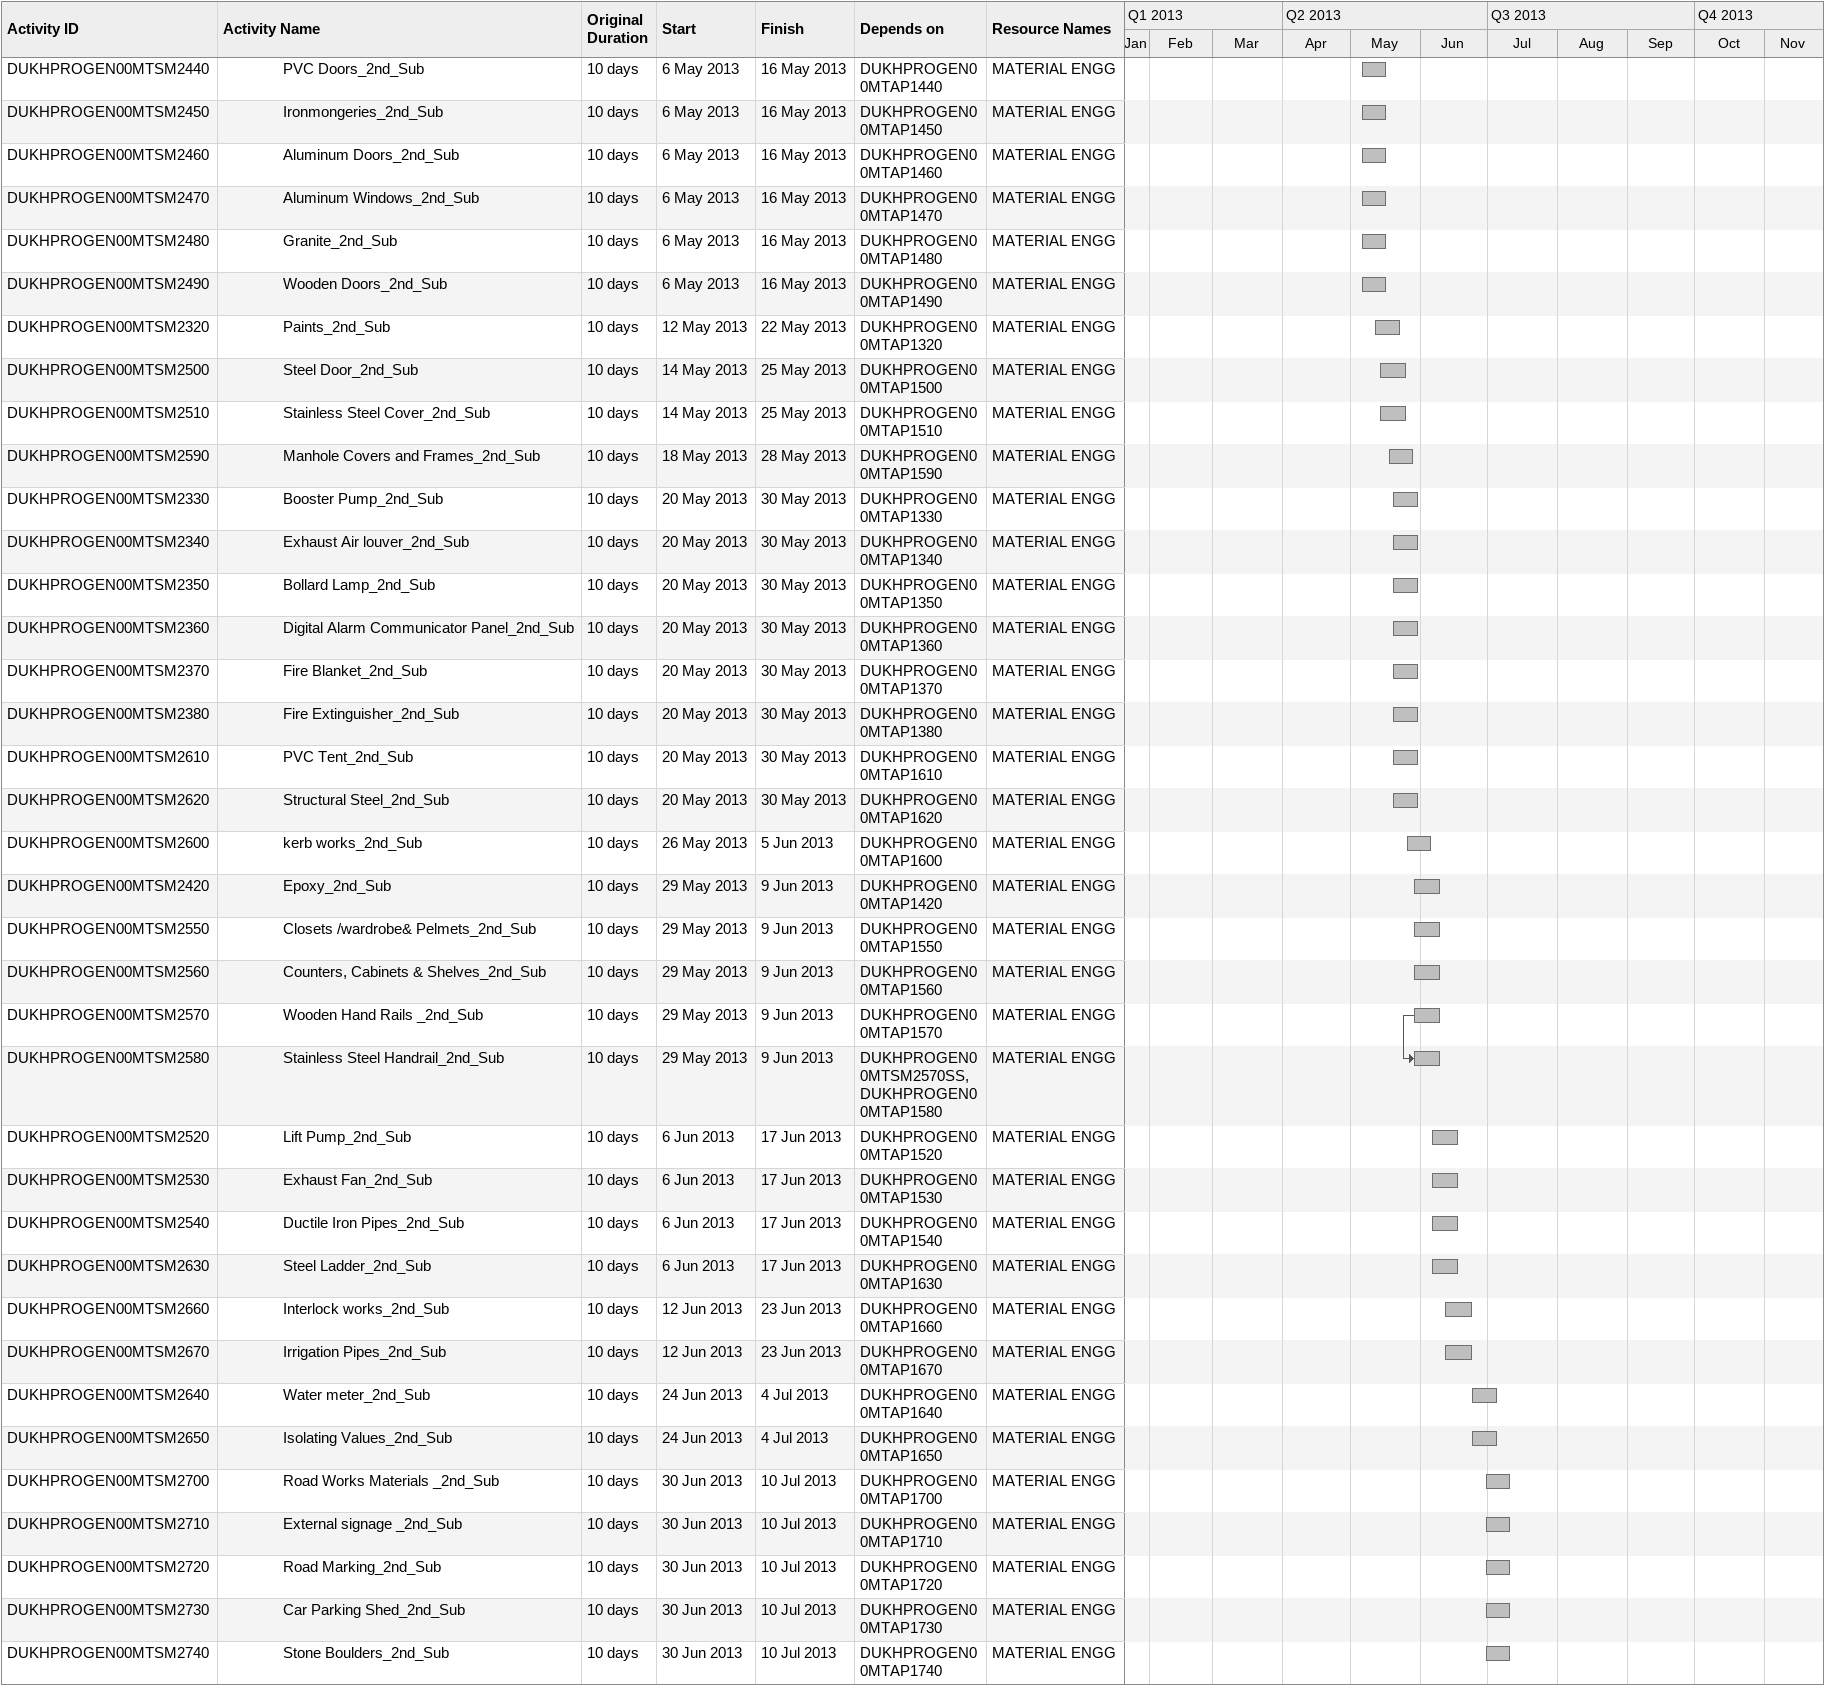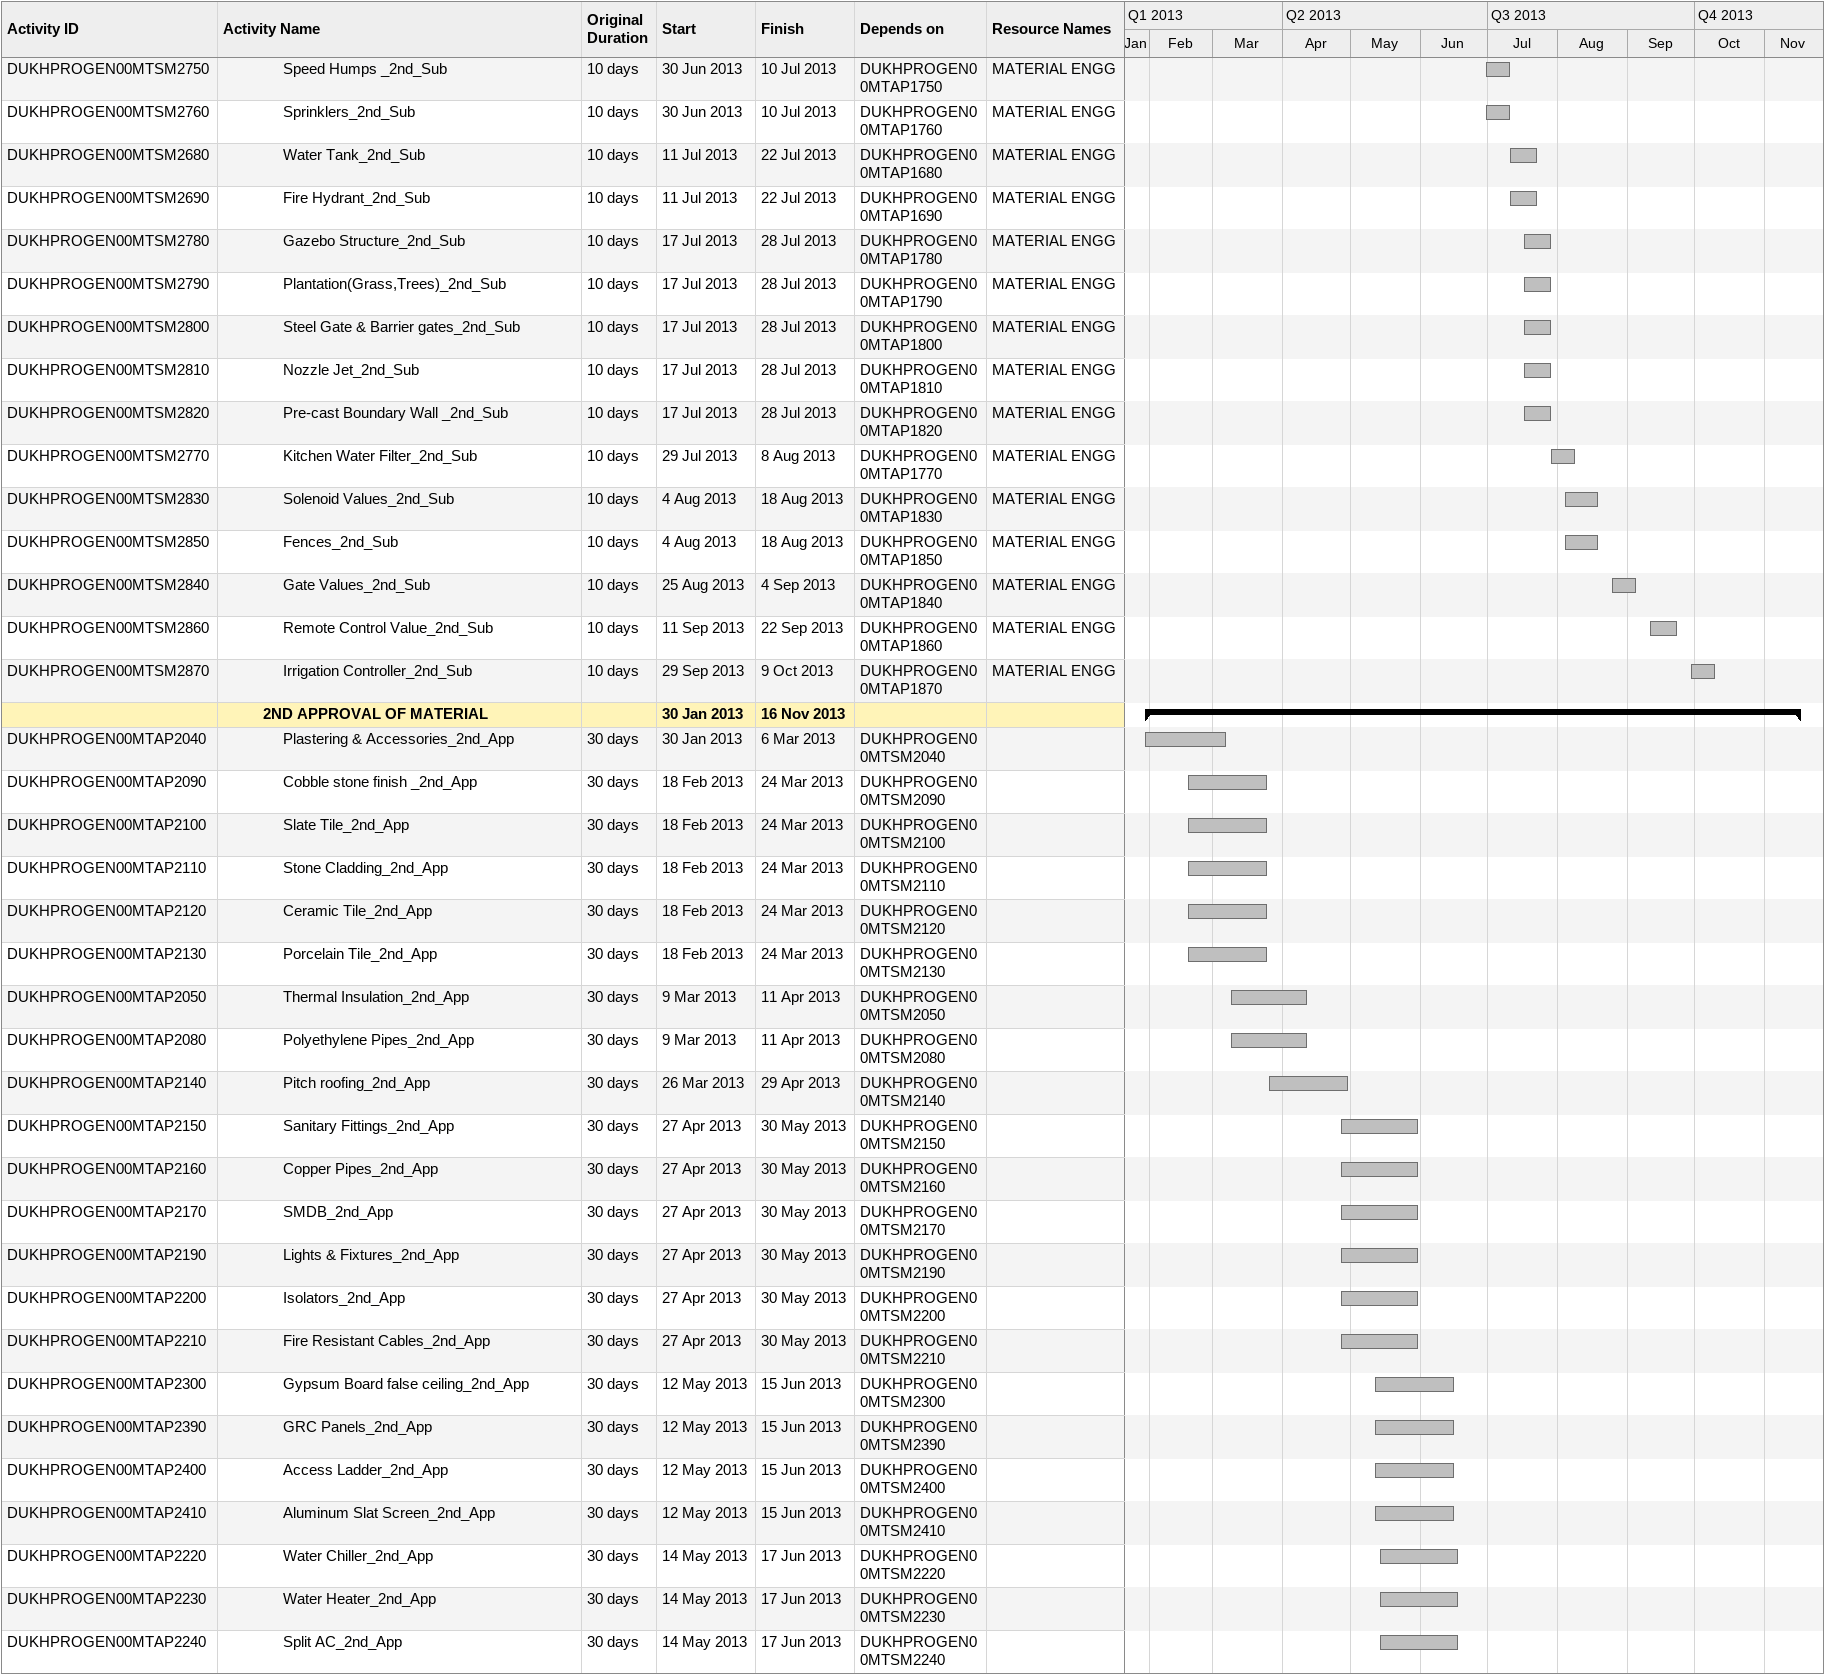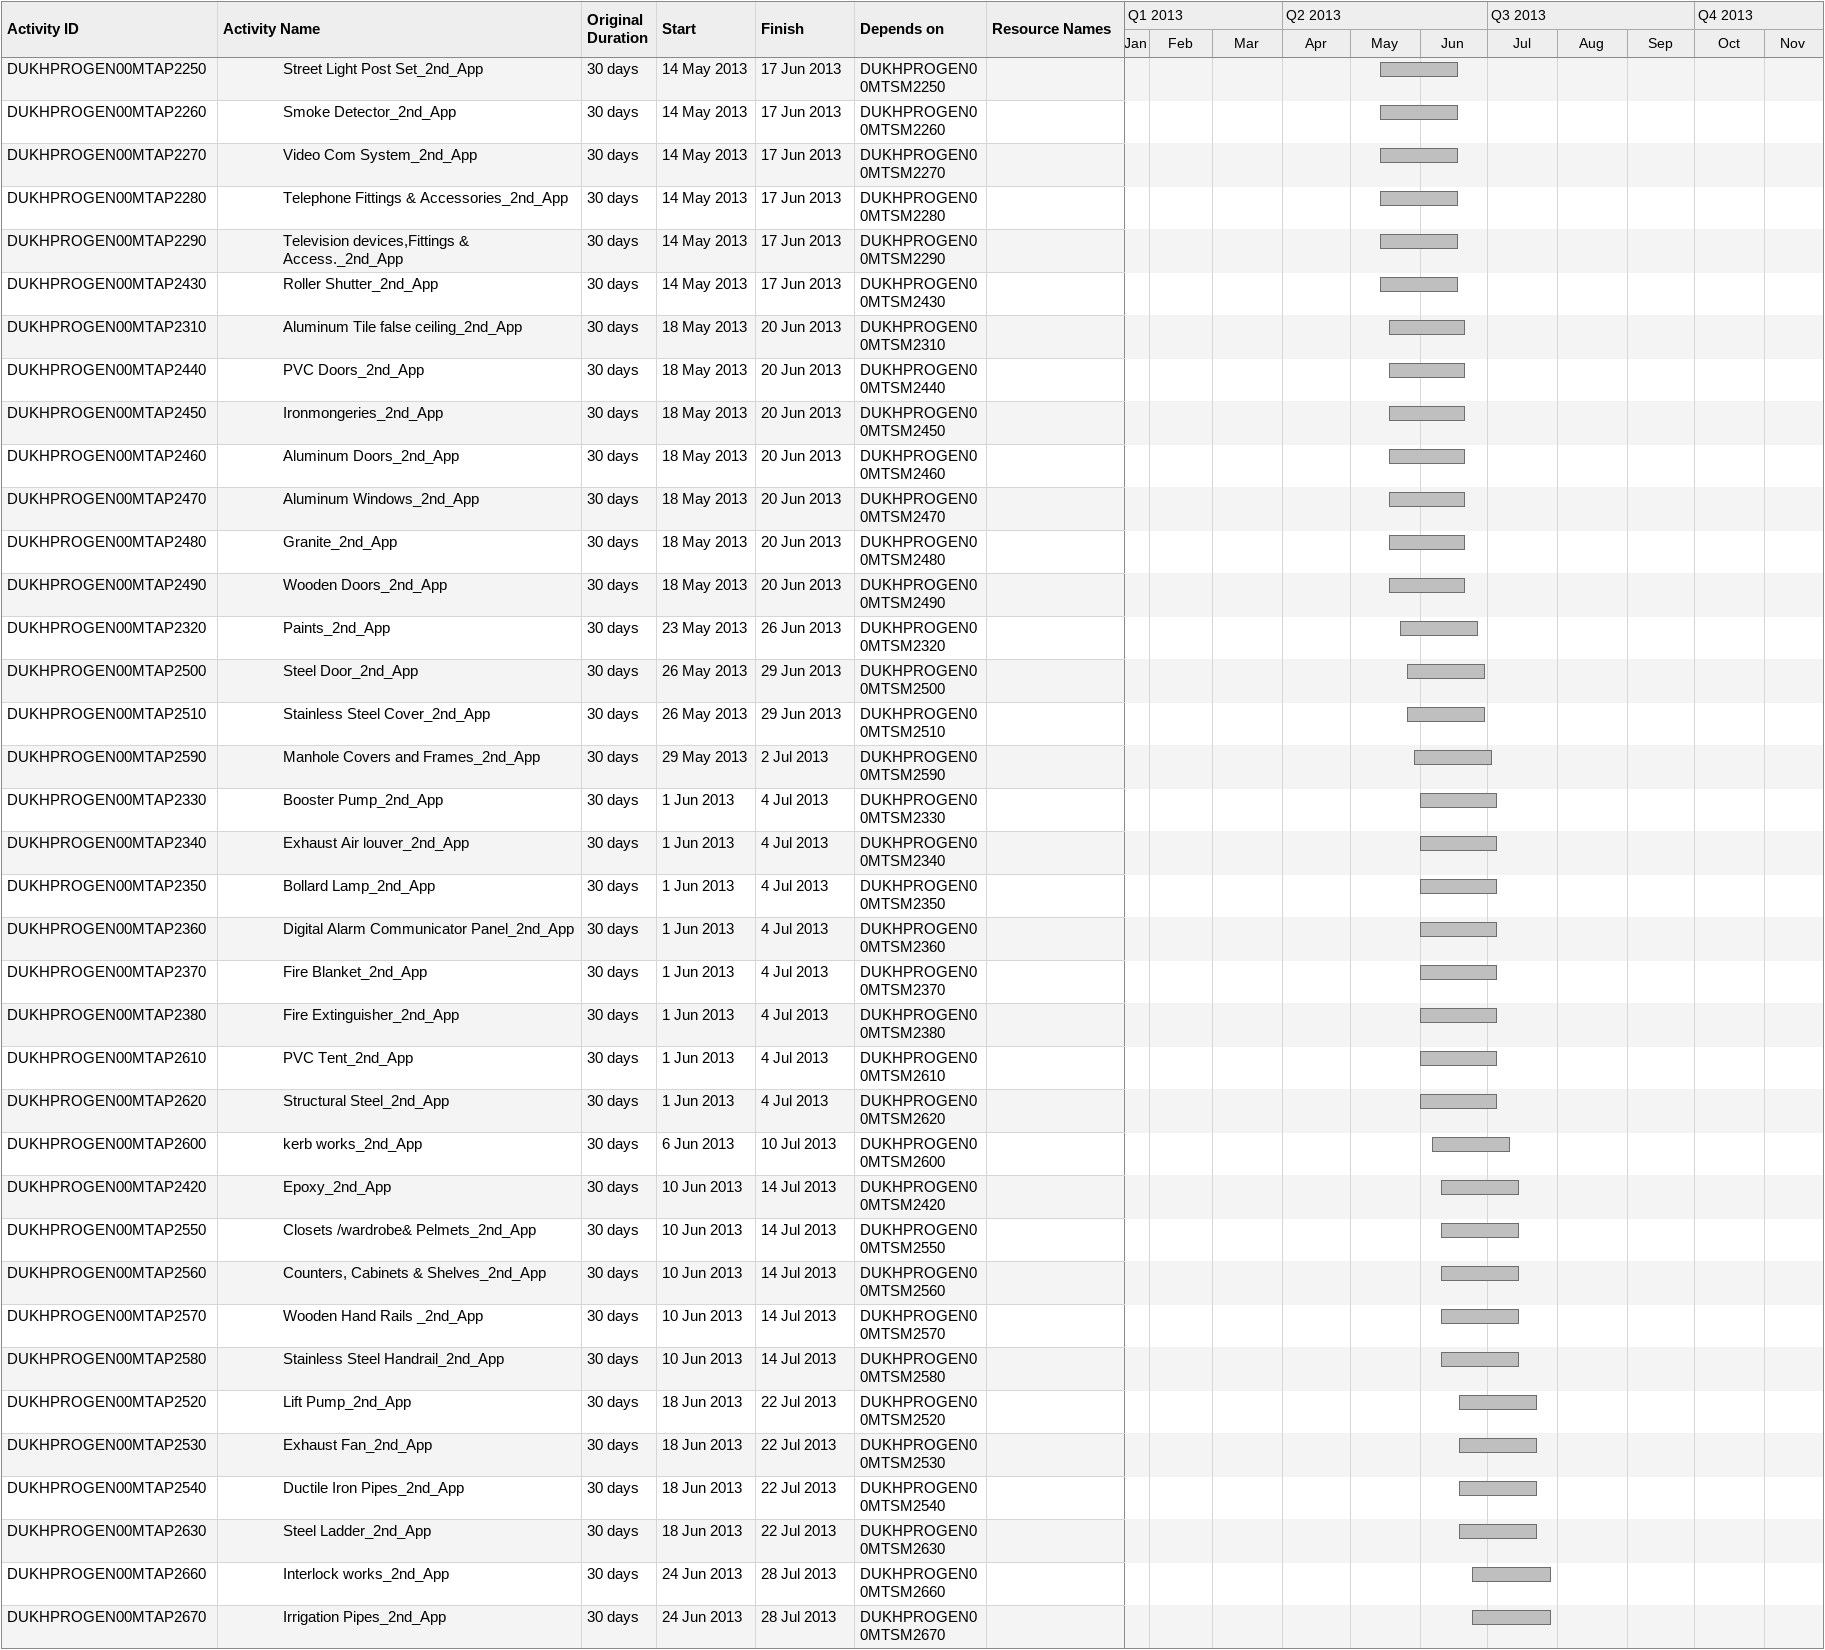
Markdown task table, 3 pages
| ID | Level | Task | Original duration | Start | Finish | Predecessors | Resources |
|---|---|---|---|---|---|---|---|
| DUKHPROGEN00MTSM2440 | 4 | PVC Doors_2nd_Sub | 10d | 2013-05-06 | 2013-05-16 | DUKHPROGEN00MTAP1440 | MATERIAL ENGG |
| DUKHPROGEN00MTSM2450 | 4 | Ironmongeries_2nd_Sub | 10d | 2013-05-06 | 2013-05-16 | DUKHPROGEN00MTAP1450 | MATERIAL ENGG |
| DUKHPROGEN00MTSM2460 | 4 | Aluminum Doors_2nd_Sub | 10d | 2013-05-06 | 2013-05-16 | DUKHPROGEN00MTAP1460 | MATERIAL ENGG |
| DUKHPROGEN00MTSM2470 | 4 | Aluminum Windows_2nd_Sub | 10d | 2013-05-06 | 2013-05-16 | DUKHPROGEN00MTAP1470 | MATERIAL ENGG |
| DUKHPROGEN00MTSM2480 | 4 | Granite_2nd_Sub | 10d | 2013-05-06 | 2013-05-16 | DUKHPROGEN00MTAP1480 | MATERIAL ENGG |
| DUKHPROGEN00MTSM2490 | 4 | Wooden Doors_2nd_Sub | 10d | 2013-05-06 | 2013-05-16 | DUKHPROGEN00MTAP1490 | MATERIAL ENGG |
| DUKHPROGEN00MTSM2320 | 4 | Paints_2nd_Sub | 10d | 2013-05-12 | 2013-05-22 | DUKHPROGEN00MTAP1320 | MATERIAL ENGG |
| DUKHPROGEN00MTSM2500 | 4 | Steel Door_2nd_Sub | 10d | 2013-05-14 | 2013-05-25 | DUKHPROGEN00MTAP1500 | MATERIAL ENGG |
| DUKHPROGEN00MTSM2510 | 4 | Stainless Steel Cover_2nd_Sub | 10d | 2013-05-14 | 2013-05-25 | DUKHPROGEN00MTAP1510 | MATERIAL ENGG |
| DUKHPROGEN00MTSM2590 | 4 | Manhole Covers and Frames_2nd_Sub | 10d | 2013-05-18 | 2013-05-28 | DUKHPROGEN00MTAP1590 | MATERIAL ENGG |
| DUKHPROGEN00MTSM2330 | 4 | Booster Pump_2nd_Sub | 10d | 2013-05-20 | 2013-05-30 | DUKHPROGEN00MTAP1330 | MATERIAL ENGG |
| DUKHPROGEN00MTSM2340 | 4 | Exhaust Air louver_2nd_Sub | 10d | 2013-05-20 | 2013-05-30 | DUKHPROGEN00MTAP1340 | MATERIAL ENGG |
| DUKHPROGEN00MTSM2350 | 4 | Bollard Lamp_2nd_Sub | 10d | 2013-05-20 | 2013-05-30 | DUKHPROGEN00MTAP1350 | MATERIAL ENGG |
| DUKHPROGEN00MTSM2360 | 4 | Digital Alarm Communicator Panel_2nd_Sub | 10d | 2013-05-20 | 2013-05-30 | DUKHPROGEN00MTAP1360 | MATERIAL ENGG |
| DUKHPROGEN00MTSM2370 | 4 | Fire Blanket_2nd_Sub | 10d | 2013-05-20 | 2013-05-30 | DUKHPROGEN00MTAP1370 | MATERIAL ENGG |
| DUKHPROGEN00MTSM2380 | 4 | Fire Extinguisher_2nd_Sub | 10d | 2013-05-20 | 2013-05-30 | DUKHPROGEN00MTAP1380 | MATERIAL ENGG |
| DUKHPROGEN00MTSM2610 | 4 | PVC Tent_2nd_Sub | 10d | 2013-05-20 | 2013-05-30 | DUKHPROGEN00MTAP1610 | MATERIAL ENGG |
| DUKHPROGEN00MTSM2620 | 4 | Structural Steel_2nd_Sub | 10d | 2013-05-20 | 2013-05-30 | DUKHPROGEN00MTAP1620 | MATERIAL ENGG |
| DUKHPROGEN00MTSM2600 | 4 | kerb works_2nd_Sub | 10d | 2013-05-26 | 2013-06-05 | DUKHPROGEN00MTAP1600 | MATERIAL ENGG |
| DUKHPROGEN00MTSM2420 | 4 | Epoxy_2nd_Sub | 10d | 2013-05-29 | 2013-06-09 | DUKHPROGEN00MTAP1420 | MATERIAL ENGG |
| DUKHPROGEN00MTSM2550 | 4 | Closets /wardrobe& Pelmets_2nd_Sub | 10d | 2013-05-29 | 2013-06-09 | DUKHPROGEN00MTAP1550 | MATERIAL ENGG |
| DUKHPROGEN00MTSM2560 | 4 | Counters, Cabinets & Shelves_2nd_Sub | 10d | 2013-05-29 | 2013-06-09 | DUKHPROGEN00MTAP1560 | MATERIAL ENGG |
| DUKHPROGEN00MTSM2570 | 4 | Wooden Hand Rails _2nd_Sub | 10d | 2013-05-29 | 2013-06-09 | DUKHPROGEN00MTAP1570 | MATERIAL ENGG |
| DUKHPROGEN00MTSM2580 | 4 | Stainless Steel Handrail_2nd_Sub | 10d | 2013-05-29 | 2013-06-09 | DUKHPROGEN00MTSM2570SS, DUKHPROGEN00MTAP1580 | MATERIAL ENGG |
| DUKHPROGEN00MTSM2520 | 4 | Lift Pump_2nd_Sub | 10d | 2013-06-06 | 2013-06-17 | DUKHPROGEN00MTAP1520 | MATERIAL ENGG |
| DUKHPROGEN00MTSM2530 | 4 | Exhaust Fan_2nd_Sub | 10d | 2013-06-06 | 2013-06-17 | DUKHPROGEN00MTAP1530 | MATERIAL ENGG |
| DUKHPROGEN00MTSM2540 | 4 | Ductile Iron Pipes_2nd_Sub | 10d | 2013-06-06 | 2013-06-17 | DUKHPROGEN00MTAP1540 | MATERIAL ENGG |
| DUKHPROGEN00MTSM2630 | 4 | Steel Ladder_2nd_Sub | 10d | 2013-06-06 | 2013-06-17 | DUKHPROGEN00MTAP1630 | MATERIAL ENGG |
| DUKHPROGEN00MTSM2660 | 4 | Interlock works_2nd_Sub | 10d | 2013-06-12 | 2013-06-23 | DUKHPROGEN00MTAP1660 | MATERIAL ENGG |
| DUKHPROGEN00MTSM2670 | 4 | Irrigation Pipes_2nd_Sub | 10d | 2013-06-12 | 2013-06-23 | DUKHPROGEN00MTAP1670 | MATERIAL ENGG |
| DUKHPROGEN00MTSM2640 | 4 | Water meter_2nd_Sub | 10d | 2013-06-24 | 2013-07-04 | DUKHPROGEN00MTAP1640 | MATERIAL ENGG |
| DUKHPROGEN00MTSM2650 | 4 | Isolating Values_2nd_Sub | 10d | 2013-06-24 | 2013-07-04 | DUKHPROGEN00MTAP1650 | MATERIAL ENGG |
| DUKHPROGEN00MTSM2700 | 4 | Road Works Materials _2nd_Sub | 10d | 2013-06-30 | 2013-07-10 | DUKHPROGEN00MTAP1700 | MATERIAL ENGG |
| DUKHPROGEN00MTSM2710 | 4 | External signage _2nd_Sub | 10d | 2013-06-30 | 2013-07-10 | DUKHPROGEN00MTAP1710 | MATERIAL ENGG |
| DUKHPROGEN00MTSM2720 | 4 | Road Marking_2nd_Sub | 10d | 2013-06-30 | 2013-07-10 | DUKHPROGEN00MTAP1720 | MATERIAL ENGG |
| DUKHPROGEN00MTSM2730 | 4 | Car Parking Shed_2nd_Sub | 10d | 2013-06-30 | 2013-07-10 | DUKHPROGEN00MTAP1730 | MATERIAL ENGG |
| DUKHPROGEN00MTSM2740 | 4 | Stone Boulders_2nd_Sub | 10d | 2013-06-30 | 2013-07-10 | DUKHPROGEN00MTAP1740 | MATERIAL ENGG |
| DUKHPROGEN00MTSM2750 | 4 | Speed Humps _2nd_Sub | 10d | 2013-06-30 | 2013-07-10 | DUKHPROGEN00MTAP1750 | MATERIAL ENGG |
| DUKHPROGEN00MTSM2760 | 4 | Sprinklers_2nd_Sub | 10d | 2013-06-30 | 2013-07-10 | DUKHPROGEN00MTAP1760 | MATERIAL ENGG |
| DUKHPROGEN00MTSM2680 | 4 | Water Tank_2nd_Sub | 10d | 2013-07-11 | 2013-07-22 | DUKHPROGEN00MTAP1680 | MATERIAL ENGG |
| DUKHPROGEN00MTSM2690 | 4 | Fire Hydrant_2nd_Sub | 10d | 2013-07-11 | 2013-07-22 | DUKHPROGEN00MTAP1690 | MATERIAL ENGG |
| DUKHPROGEN00MTSM2780 | 4 | Gazebo Structure_2nd_Sub | 10d | 2013-07-17 | 2013-07-28 | DUKHPROGEN00MTAP1780 | MATERIAL ENGG |
| DUKHPROGEN00MTSM2790 | 4 | Plantation(Grass,Trees)_2nd_Sub | 10d | 2013-07-17 | 2013-07-28 | DUKHPROGEN00MTAP1790 | MATERIAL ENGG |
| DUKHPROGEN00MTSM2800 | 4 | Steel Gate & Barrier gates_2nd_Sub | 10d | 2013-07-17 | 2013-07-28 | DUKHPROGEN00MTAP1800 | MATERIAL ENGG |
| DUKHPROGEN00MTSM2810 | 4 | Nozzle Jet_2nd_Sub | 10d | 2013-07-17 | 2013-07-28 | DUKHPROGEN00MTAP1810 | MATERIAL ENGG |
| DUKHPROGEN00MTSM2820 | 4 | Pre-cast Boundary Wall _2nd_Sub | 10d | 2013-07-17 | 2013-07-28 | DUKHPROGEN00MTAP1820 | MATERIAL ENGG |
| DUKHPROGEN00MTSM2770 | 4 | Kitchen Water Filter_2nd_Sub | 10d | 2013-07-29 | 2013-08-08 | DUKHPROGEN00MTAP1770 | MATERIAL ENGG |
| DUKHPROGEN00MTSM2830 | 4 | Solenoid Values_2nd_Sub | 10d | 2013-08-04 | 2013-08-18 | DUKHPROGEN00MTAP1830 | MATERIAL ENGG |
| DUKHPROGEN00MTSM2850 | 4 | Fences_2nd_Sub | 10d | 2013-08-04 | 2013-08-18 | DUKHPROGEN00MTAP1850 | MATERIAL ENGG |
| DUKHPROGEN00MTSM2840 | 4 | Gate Values_2nd_Sub | 10d | 2013-08-25 | 2013-09-04 | DUKHPROGEN00MTAP1840 | MATERIAL ENGG |
| DUKHPROGEN00MTSM2860 | 4 | Remote Control Value_2nd_Sub | 10d | 2013-09-11 | 2013-09-22 | DUKHPROGEN00MTAP1860 | MATERIAL ENGG |
| DUKHPROGEN00MTSM2870 | 4 | Irrigation Controller_2nd_Sub | 10d | 2013-09-29 | 2013-10-09 | DUKHPROGEN00MTAP1870 | MATERIAL ENGG |
|  | 3 | **2ND APPROVAL OF MATERIAL** |  | 2013-01-30 | 2013-11-16 |  |  |
| DUKHPROGEN00MTAP2040 | 4 | Plastering & Accessories_2nd_App | 30d | 2013-01-30 | 2013-03-06 | DUKHPROGEN00MTSM2040 |  |
| DUKHPROGEN00MTAP2090 | 4 | Cobble stone finish _2nd_App | 30d | 2013-02-18 | 2013-03-24 | DUKHPROGEN00MTSM2090 |  |
| DUKHPROGEN00MTAP2100 | 4 | Slate Tile_2nd_App | 30d | 2013-02-18 | 2013-03-24 | DUKHPROGEN00MTSM2100 |  |
| DUKHPROGEN00MTAP2110 | 4 | Stone Cladding_2nd_App | 30d | 2013-02-18 | 2013-03-24 | DUKHPROGEN00MTSM2110 |  |
| DUKHPROGEN00MTAP2120 | 4 | Ceramic Tile_2nd_App | 30d | 2013-02-18 | 2013-03-24 | DUKHPROGEN00MTSM2120 |  |
| DUKHPROGEN00MTAP2130 | 4 | Porcelain Tile_2nd_App | 30d | 2013-02-18 | 2013-03-24 | DUKHPROGEN00MTSM2130 |  |
| DUKHPROGEN00MTAP2050 | 4 | Thermal Insulation_2nd_App | 30d | 2013-03-09 | 2013-04-11 | DUKHPROGEN00MTSM2050 |  |
| DUKHPROGEN00MTAP2080 | 4 | Polyethylene Pipes_2nd_App | 30d | 2013-03-09 | 2013-04-11 | DUKHPROGEN00MTSM2080 |  |
| DUKHPROGEN00MTAP2140 | 4 | Pitch roofing_2nd_App | 30d | 2013-03-26 | 2013-04-29 | DUKHPROGEN00MTSM2140 |  |
| DUKHPROGEN00MTAP2150 | 4 | Sanitary Fittings_2nd_App | 30d | 2013-04-27 | 2013-05-30 | DUKHPROGEN00MTSM2150 |  |
| DUKHPROGEN00MTAP2160 | 4 | Copper Pipes_2nd_App | 30d | 2013-04-27 | 2013-05-30 | DUKHPROGEN00MTSM2160 |  |
| DUKHPROGEN00MTAP2170 | 4 | SMDB_2nd_App | 30d | 2013-04-27 | 2013-05-30 | DUKHPROGEN00MTSM2170 |  |
| DUKHPROGEN00MTAP2190 | 4 | Lights & Fixtures_2nd_App | 30d | 2013-04-27 | 2013-05-30 | DUKHPROGEN00MTSM2190 |  |
| DUKHPROGEN00MTAP2200 | 4 | Isolators_2nd_App | 30d | 2013-04-27 | 2013-05-30 | DUKHPROGEN00MTSM2200 |  |
| DUKHPROGEN00MTAP2210 | 4 | Fire Resistant Cables_2nd_App | 30d | 2013-04-27 | 2013-05-30 | DUKHPROGEN00MTSM2210 |  |
| DUKHPROGEN00MTAP2300 | 4 | Gypsum Board false ceiling_2nd_App | 30d | 2013-05-12 | 2013-06-15 | DUKHPROGEN00MTSM2300 |  |
| DUKHPROGEN00MTAP2390 | 4 | GRC Panels_2nd_App | 30d | 2013-05-12 | 2013-06-15 | DUKHPROGEN00MTSM2390 |  |
| DUKHPROGEN00MTAP2400 | 4 | Access Ladder_2nd_App | 30d | 2013-05-12 | 2013-06-15 | DUKHPROGEN00MTSM2400 |  |
| DUKHPROGEN00MTAP2410 | 4 | Aluminum Slat Screen_2nd_App | 30d | 2013-05-12 | 2013-06-15 | DUKHPROGEN00MTSM2410 |  |
| DUKHPROGEN00MTAP2220 | 4 | Water Chiller_2nd_App | 30d | 2013-05-14 | 2013-06-17 | DUKHPROGEN00MTSM2220 |  |
| DUKHPROGEN00MTAP2230 | 4 | Water Heater_2nd_App | 30d | 2013-05-14 | 2013-06-17 | DUKHPROGEN00MTSM2230 |  |
| DUKHPROGEN00MTAP2240 | 4 | Split AC_2nd_App | 30d | 2013-05-14 | 2013-06-17 | DUKHPROGEN00MTSM2240 |  |
| DUKHPROGEN00MTAP2250 | 4 | Street Light Post Set_2nd_App | 30d | 2013-05-14 | 2013-06-17 | DUKHPROGEN00MTSM2250 |  |
| DUKHPROGEN00MTAP2260 | 4 | Smoke Detector_2nd_App | 30d | 2013-05-14 | 2013-06-17 | DUKHPROGEN00MTSM2260 |  |
| DUKHPROGEN00MTAP2270 | 4 | Video Com System_2nd_App | 30d | 2013-05-14 | 2013-06-17 | DUKHPROGEN00MTSM2270 |  |
| DUKHPROGEN00MTAP2280 | 4 | Telephone Fittings & Accessories_2nd_App | 30d | 2013-05-14 | 2013-06-17 | DUKHPROGEN00MTSM2280 |  |
| DUKHPROGEN00MTAP2290 | 4 | Television devices,Fittings & Access._2nd_App | 30d | 2013-05-14 | 2013-06-17 | DUKHPROGEN00MTSM2290 |  |
| DUKHPROGEN00MTAP2430 | 4 | Roller Shutter_2nd_App | 30d | 2013-05-14 | 2013-06-17 | DUKHPROGEN00MTSM2430 |  |
| DUKHPROGEN00MTAP2310 | 4 | Aluminum Tile false ceiling_2nd_App | 30d | 2013-05-18 | 2013-06-20 | DUKHPROGEN00MTSM2310 |  |
| DUKHPROGEN00MTAP2440 | 4 | PVC Doors_2nd_App | 30d | 2013-05-18 | 2013-06-20 | DUKHPROGEN00MTSM2440 |  |
| DUKHPROGEN00MTAP2450 | 4 | Ironmongeries_2nd_App | 30d | 2013-05-18 | 2013-06-20 | DUKHPROGEN00MTSM2450 |  |
| DUKHPROGEN00MTAP2460 | 4 | Aluminum Doors_2nd_App | 30d | 2013-05-18 | 2013-06-20 | DUKHPROGEN00MTSM2460 |  |
| DUKHPROGEN00MTAP2470 | 4 | Aluminum Windows_2nd_App | 30d | 2013-05-18 | 2013-06-20 | DUKHPROGEN00MTSM2470 |  |
| DUKHPROGEN00MTAP2480 | 4 | Granite_2nd_App | 30d | 2013-05-18 | 2013-06-20 | DUKHPROGEN00MTSM2480 |  |
| DUKHPROGEN00MTAP2490 | 4 | Wooden Doors_2nd_App | 30d | 2013-05-18 | 2013-06-20 | DUKHPROGEN00MTSM2490 |  |
| DUKHPROGEN00MTAP2320 | 4 | Paints_2nd_App | 30d | 2013-05-23 | 2013-06-26 | DUKHPROGEN00MTSM2320 |  |
| DUKHPROGEN00MTAP2500 | 4 | Steel Door_2nd_App | 30d | 2013-05-26 | 2013-06-29 | DUKHPROGEN00MTSM2500 |  |
| DUKHPROGEN00MTAP2510 | 4 | Stainless Steel Cover_2nd_App | 30d | 2013-05-26 | 2013-06-29 | DUKHPROGEN00MTSM2510 |  |
| DUKHPROGEN00MTAP2590 | 4 | Manhole Covers and Frames_2nd_App | 30d | 2013-05-29 | 2013-07-02 | DUKHPROGEN00MTSM2590 |  |
| DUKHPROGEN00MTAP2330 | 4 | Booster Pump_2nd_App | 30d | 2013-06-01 | 2013-07-04 | DUKHPROGEN00MTSM2330 |  |
| DUKHPROGEN00MTAP2340 | 4 | Exhaust Air louver_2nd_App | 30d | 2013-06-01 | 2013-07-04 | DUKHPROGEN00MTSM2340 |  |
| DUKHPROGEN00MTAP2350 | 4 | Bollard Lamp_2nd_App | 30d | 2013-06-01 | 2013-07-04 | DUKHPROGEN00MTSM2350 |  |
| DUKHPROGEN00MTAP2360 | 4 | Digital Alarm Communicator Panel_2nd_App | 30d | 2013-06-01 | 2013-07-04 | DUKHPROGEN00MTSM2360 |  |
| DUKHPROGEN00MTAP2370 | 4 | Fire Blanket_2nd_App | 30d | 2013-06-01 | 2013-07-04 | DUKHPROGEN00MTSM2370 |  |
| DUKHPROGEN00MTAP2380 | 4 | Fire Extinguisher_2nd_App | 30d | 2013-06-01 | 2013-07-04 | DUKHPROGEN00MTSM2380 |  |
| DUKHPROGEN00MTAP2610 | 4 | PVC Tent_2nd_App | 30d | 2013-06-01 | 2013-07-04 | DUKHPROGEN00MTSM2610 |  |
| DUKHPROGEN00MTAP2620 | 4 | Structural Steel_2nd_App | 30d | 2013-06-01 | 2013-07-04 | DUKHPROGEN00MTSM2620 |  |
| DUKHPROGEN00MTAP2600 | 4 | kerb works_2nd_App | 30d | 2013-06-06 | 2013-07-10 | DUKHPROGEN00MTSM2600 |  |
| DUKHPROGEN00MTAP2420 | 4 | Epoxy_2nd_App | 30d | 2013-06-10 | 2013-07-14 | DUKHPROGEN00MTSM2420 |  |
| DUKHPROGEN00MTAP2550 | 4 | Closets /wardrobe& Pelmets_2nd_App | 30d | 2013-06-10 | 2013-07-14 | DUKHPROGEN00MTSM2550 |  |
| DUKHPROGEN00MTAP2560 | 4 | Counters, Cabinets & Shelves_2nd_App | 30d | 2013-06-10 | 2013-07-14 | DUKHPROGEN00MTSM2560 |  |
| DUKHPROGEN00MTAP2570 | 4 | Wooden Hand Rails _2nd_App | 30d | 2013-06-10 | 2013-07-14 | DUKHPROGEN00MTSM2570 |  |
| DUKHPROGEN00MTAP2580 | 4 | Stainless Steel Handrail_2nd_App | 30d | 2013-06-10 | 2013-07-14 | DUKHPROGEN00MTSM2580 |  |
| DUKHPROGEN00MTAP2520 | 4 | Lift Pump_2nd_App | 30d | 2013-06-18 | 2013-07-22 | DUKHPROGEN00MTSM2520 |  |
| DUKHPROGEN00MTAP2530 | 4 | Exhaust Fan_2nd_App | 30d | 2013-06-18 | 2013-07-22 | DUKHPROGEN00MTSM2530 |  |
| DUKHPROGEN00MTAP2540 | 4 | Ductile Iron Pipes_2nd_App | 30d | 2013-06-18 | 2013-07-22 | DUKHPROGEN00MTSM2540 |  |
| DUKHPROGEN00MTAP2630 | 4 | Steel Ladder_2nd_App | 30d | 2013-06-18 | 2013-07-22 | DUKHPROGEN00MTSM2630 |  |
| DUKHPROGEN00MTAP2660 | 4 | Interlock works_2nd_App | 30d | 2013-06-24 | 2013-07-28 | DUKHPROGEN00MTSM2660 |  |
| DUKHPROGEN00MTAP2670 | 4 | Irrigation Pipes_2nd_App | 30d | 2013-06-24 | 2013-07-28 | DUKHPROGEN00MTSM2670 |  |
